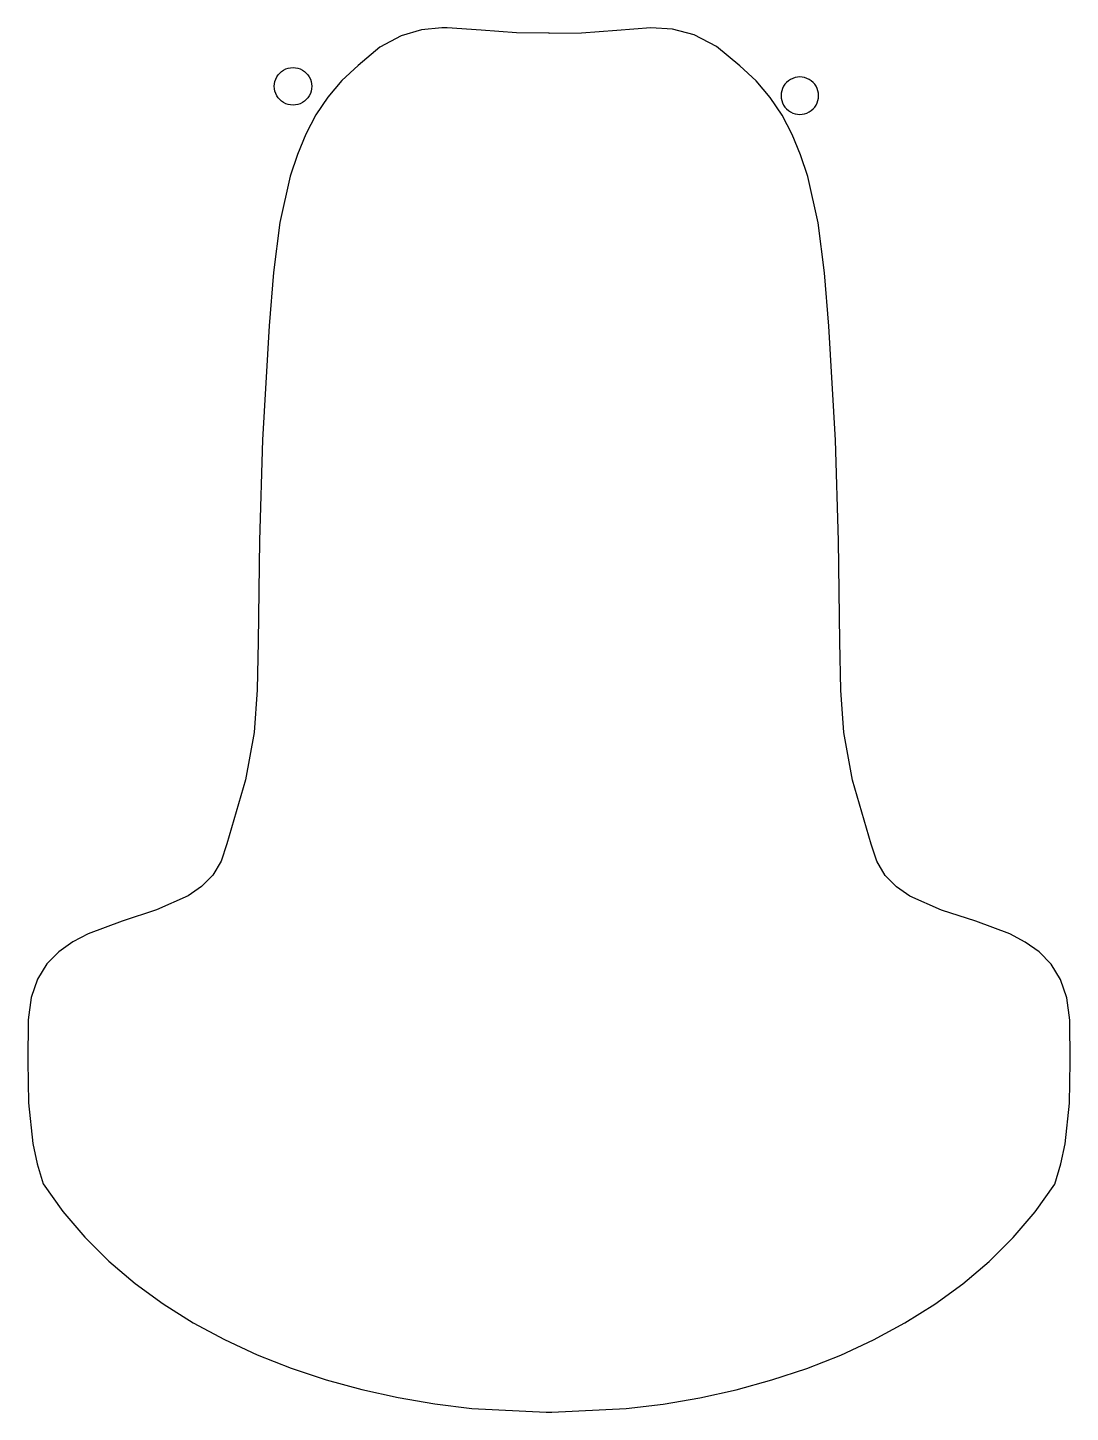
# Model space of a CAD drawing. Extents: x -297 to 297, y -790 to 0.
import ezdxf

# ---------------------------------------------------------------- set-up
doc = ezdxf.new("R2010")
doc.units = 0
doc.layers.add('Layer_1', color=7, linetype='CONTINUOUS')

msp = doc.modelspace()

# ---------------------------------------------------------------- linework, layer by layer
at = {"layer": 'Layer_1', "color": 7}
for points in [[(-61.452465, -0.468272), (-72.98301, -1.616417), (-84.677442, -5.081941), (-96.700331, -11.644259), (-109.216245, -22.082559), (-118.397957, -30.643642), (-126.347573, -40.034256), (-133.163853, -50.213129), (-138.94551, -61.13876), (-143.791325, -72.769425), (-147.800058, -85.06385), (-153.701133, -111.478212), (-157.43876, -140.049627), (-159.8029, -170.446552), (-163.570575, -235.389645), (-165.320277, -292.816165), (-166.121756, -350.263547), (-166.729482, -377.973683), (-168.366206, -402.152531), (-173.362983, -429.229519), (-184.05089, -465.633627), (-187.166755, -475.486401), (-192.053821, -483.524323), (-198.445561, -490.033803), (-206.075542, -495.301935), (-223.984381, -503.260713), (-243.648544, -509.693998), (-262.936335, -516.896039), (-271.772923, -521.501998), (-279.716009, -527.160178), (-286.499157, -534.157671), (-291.855844, -542.780663), (-295.519658, -553.316247), (-297.224118, -566.051063), (-297.481572, -589.826256), (-297.057486, -613.266508), (-294.573045, -636.467063), (-292.127266, -648.007245), (-288.649315, -659.523391), (-277.505484, -675.22642), (-264.985081, -689.921677), (-251.189609, -703.60848), (-236.220548, -716.286603), (-220.179402, -727.955591), (-203.16765, -738.61454), (-185.286773, -748.263447), (-166.638319, -756.901633), (-147.323724, -764.528643), (-127.444513, -771.143799), (-107.102166, -776.746874), (-86.398186, -781.337412), (-65.434076, -784.914735), (-44.311294, -787.478389), (-1.995772, -789.562874), (-0.36585, -789.562874), (-0.36585, -789.703472), (1.26407, -789.703472), (43.579593, -787.618987), (64.702375, -785.055334), (85.666507, -781.478011), (106.370487, -776.887472), (126.712811, -771.284398), (146.592022, -764.669242), (165.906618, -757.042231), (184.555094, -748.404045), (202.435948, -738.755139), (219.4477, -728.096191), (235.488846, -716.427201), (250.457907, -703.749079), (264.253379, -690.062275), (276.773782, -675.367019), (287.917614, -659.663989), (291.395566, -648.147843), (293.841343, -636.607661), (296.325785, -613.407107), (296.749871, -589.966855), (296.492417, -566.191661), (294.787978, -553.456845), (291.124165, -542.921261), (285.767456, -534.298269), (278.984307, -527.300776), (271.041222, -521.642596), (262.204634, -517.036638), (242.916843, -509.834596), (223.252679, -503.401311), (205.343864, -495.442534), (197.713859, -490.174401), (191.322119, -483.664921), (186.435077, -475.626999), (183.319189, -465.774225), (172.631305, -429.370118), (167.634505, -402.293129), (165.99778, -378.114282), (165.390055, -350.404146), (164.588576, -292.956763), (162.838874, -235.530243), (159.071198, -170.587151), (156.707059, -140.190225), (152.969431, -111.618811), (147.068357, -85.204448), (143.059646, -72.910023), (138.21383, -61.279359), (132.432151, -50.353727), (125.615871, -40.174855), (117.666255, -30.784241), (108.484543, -22.223157), (95.157332, -11.237885), (82.382763, -4.606401), (69.956334, -1.379667), (57.673519, -0.608871), (38.369786, -2.052952), (18.130212, -3.514495), (-0.36585, -3.79796), (-0.36585, -3.657362), (-18.861914, -3.373897), (-39.101488, -1.912354), (-58.405221, -0.468272), (-61.452465, -0.468272), (-61.452465, -0.468272)], [(-135.55852, -33.889574), (-135.55852, -33.889574)], [(131.893168, -39.240568), (131.893168, -39.240568)]]:
    msp.add_lwpolyline(points, dxfattribs=at)
for points in [[(-151.611502, -24.62138), (-148.300295, -22.709654), (-144.220721, -22.709654), (-140.909514, -24.62138)], [(-156.962496, -33.889574), (-156.962496, -30.066122), (-154.922709, -26.533106), (-151.611502, -24.62138)], [(-140.909514, -24.62138), (-137.598307, -26.533106), (-135.55852, -30.066122), (-135.55852, -33.889574)], [(137.244162, -29.972375), (133.932955, -31.884101), (131.893168, -35.417116), (131.893168, -39.240568)], [(147.94615, -29.972375), (144.634943, -28.060649), (140.555369, -28.060649), (137.244162, -29.972375)], [(153.297144, -39.240568), (153.297144, -35.417116), (151.257357, -31.884101), (147.94615, -29.972375)], [(-151.611502, -43.157767), (-154.922709, -41.246041), (-156.962496, -37.713026), (-156.962496, -33.889574)], [(-135.55852, -33.889574), (-135.55852, -37.713026), (-137.598307, -41.246041), (-140.909514, -43.157767)], [(131.893168, -39.240568), (131.893168, -43.06402), (133.932955, -46.597036), (137.244162, -48.508762)], [(147.94615, -48.508762), (151.257357, -46.597036), (153.297144, -43.06402), (153.297144, -39.240568)], [(-140.909514, -43.157767), (-144.220721, -45.069493), (-148.300295, -45.069493), (-151.611502, -43.157767)], [(137.244162, -48.508762), (140.555369, -50.420488), (144.634943, -50.420488), (147.94615, -48.508762)]]:
    msp.add_open_spline(points, degree=3, dxfattribs=at)

doc.saveas('drawing.dxf')
